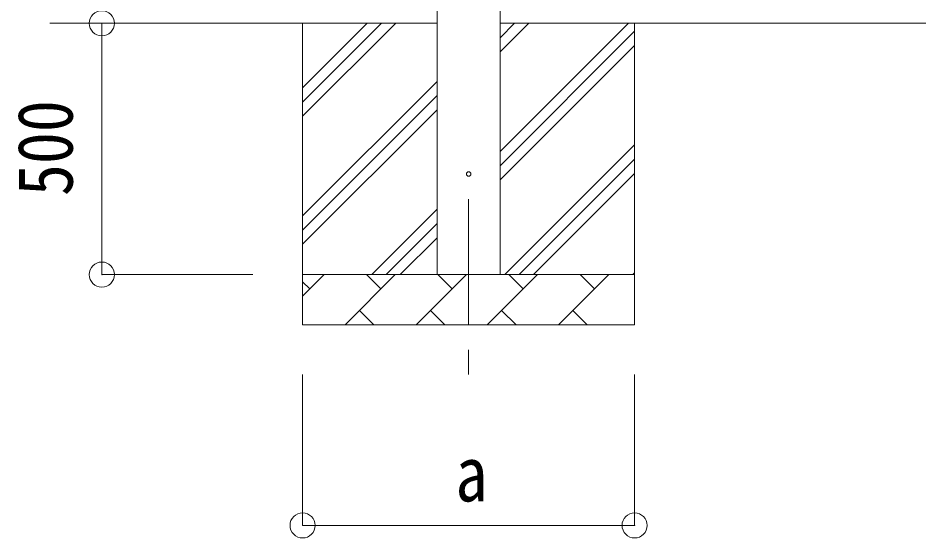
# Model space of a CAD drawing. Units: millimetres, scale not verified. Extents: x -14053 to 14053, y -9700 to 9700.
# Drawn here: x -10533 to -8742, y -183 to 852 of the extents above; entities that cross this region are included whole.
import ezdxf
from ezdxf.enums import TextEntityAlignment as Align

# ---------------------------------------------------------------- set-up
doc = ezdxf.new("R2010")
doc.units = ezdxf.units.MM
doc.header["$LTSCALE"] = 50
doc.header["$PDMODE"] = 32
doc.header["$PDSIZE"] = 50
doc.linetypes.add('CHAIN1', pattern=[8, 5, -1, 1, -1])
for name, color, linetype, lineweight in [('0-2_建具', 4, 'Continuous', 9), ('0-3_階段', 7, 'CHAIN1', 9), ('0-4_設備', 7, 'Continuous', 9), ('0-6_手摺', 5, 'Continuous', 5), ('0-8_外構', 6, 'Continuous', 9)]:
    doc.layers.add(name, color=color, linetype=linetype, lineweight=lineweight)
doc.styles.add('ＭＳ ゴシック', font='')
doc.styles.get('ＭＳ ゴシック').set_extended_font_data('MS Gothic')

msp = doc.modelspace()

# ---------------------------------------------------------------- linework, layer by layer
at = {"layer": '0-2_建具'}
for p, q in [((-9700.01, 341.06), (-9700.01, 3196.06)), ((-9575.01, 3196.06), (-9575.01, 341.06))]:
    msp.add_line(p, q, dxfattribs=at)
msp.add_circle((-9637.51, 541.06), 4.5, dxfattribs=at)
at = {"layer": '0-3_階段'}
msp.add_line((-9637.51, 491.06), (-9637.51, 142.06), dxfattribs=at)
at = {"layer": '0-4_設備'}
for p, q in [((-9700.01, 841.06), (-10470.01, 841.06)), ((-9967.51, 841.06), (-9967.51, 241.06)), ((-9967.51, 656.01), (-9782.46, 841.06)), ((-9967.51, 684.3), (-9810.74, 841.06)), ((-9967.51, 712.58), (-9839.03, 841.06)), ((-2027.01, 841.06), (-9575.01, 841.06)), ((-9575.01, 585.97), (-9319.91, 841.06)), ((-9575.01, 783.96), (-9517.9, 841.06)), ((-9575.01, 812.24), (-9546.19, 841.06)), ((-9575.01, 557.68), (-9307.51, 825.18)), ((-9307.51, 841.06), (-9307.51, 241.06)), ((-9575.01, 529.4), (-9307.51, 796.9)), ((-9967.51, 458.02), (-9700.01, 725.52)), ((-9967.51, 429.74), (-9700.01, 697.24)), ((-9967.51, 401.46), (-9700.01, 668.96)), ((-9565.35, 341.06), (-9307.51, 598.91)), ((-9537.07, 341.06), (-9307.51, 570.62)), ((-9508.78, 341.06), (-9307.51, 542.34)), ((-9829.91, 341.06), (-9700.01, 470.97)), ((-9801.63, 341.06), (-9700.01, 442.68)), ((-9773.34, 341.06), (-9700.01, 414.4)), ((-9967.51, 341.06), (-9307.51, 341.06)), ((-9967.51, 298.17), (-9924.62, 341.06)), ((-9883.2, 241.06), (-9783.2, 341.06)), ((-9811.75, 312.51), (-9840.3, 341.06)), ((-9741.77, 241.06), (-9641.77, 341.06)), ((-9670.33, 312.51), (-9698.88, 341.06)), ((-9600.35, 241.06), (-9500.35, 341.06)), ((-9528.91, 312.51), (-9557.46, 341.06)), ((-9458.93, 241.06), (-9358.93, 341.06)), ((-9387.49, 312.51), (-9416.04, 341.06)), ((-9310.79, 341.06), (-9307.51, 344.35)), ((-9953.17, 312.51), (-9967.51, 326.85)), ((-9854.64, 269.62), (-9826.09, 241.06)), ((-9713.22, 269.62), (-9684.67, 241.06)), ((-9571.8, 269.62), (-9543.25, 241.06)), ((-9430.38, 269.62), (-9401.83, 241.06)), ((-9307.51, 241.06), (-9967.51, 241.06))]:
    msp.add_line(p, q, dxfattribs=at)
at = {"layer": '0-6_手摺', "color": 6, "lineweight": 9}
msp.add_line((-10366.51, 841.06), (-10366.51, 341.06), dxfattribs=at)
at = {"layer": '0-8_外構'}
for p, q in [((-10366.51, 841.06), (-10066.51, 841.06)), ((-10366.51, 341.06), (-10066.51, 341.06)), ((-9967.51, -157.94), (-9967.51, 142.06)), ((-9307.51, -157.94), (-9307.51, 142.06)), ((-9967.51, -157.94), (-9307.51, -157.94))]:
    msp.add_line(p, q, dxfattribs=at)
for p in [(-10366.51, 841.06), (-10366.51, 341.06), (-9967.51, -157.94), (-9307.51, -157.94)]:
    msp.add_point(p, dxfattribs=at)

# ---------------------------------------------------------------- texts
at = {"layer": '0-8_外構', "color": 7, "style": 'ＭＳ ゴシック', "width": 0.85}
msp.add_text('500', height=110, rotation=90, dxfattribs=at).set_placement((-10391.51, 497.31), align=Align.BOTTOM_LEFT)
msp.add_text('a', height=110, dxfattribs=at).set_placement((-9663.76, -142.94), align=Align.BOTTOM_LEFT)

doc.saveas('drawing.dxf')
